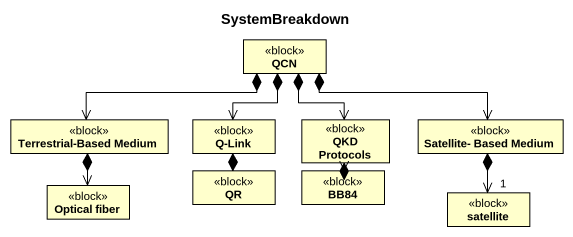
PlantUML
@startuml
title SystemBreakdown
hide circle
hide empty members
class QCN <<block>>
class "Terrestrial-Based Medium" as Terrestrial_Based_Medium <<block>>
class "Q-Link" as Q_Link <<block>>
class "QKD Protocols" as QKD_Protocols <<block>>
class "Satellite- Based Medium" as Satellite_Based_Medium <<block>>
class "Optical fiber" as Optical_fiber <<block>>
class QR <<block>>
class BB84 <<block>>
class satellite <<block>>
QCN *-left-> Terrestrial_Based_Medium
QCN *--> Q_Link
QCN *--> QKD_Protocols
QCN *-right-> Satellite_Based_Medium
Terrestrial_Based_Medium *--> Optical_fiber
Q_Link *--> QR
QKD_Protocols *--> BB84
Satellite_Based_Medium *--> "1" satellite
@enduml
